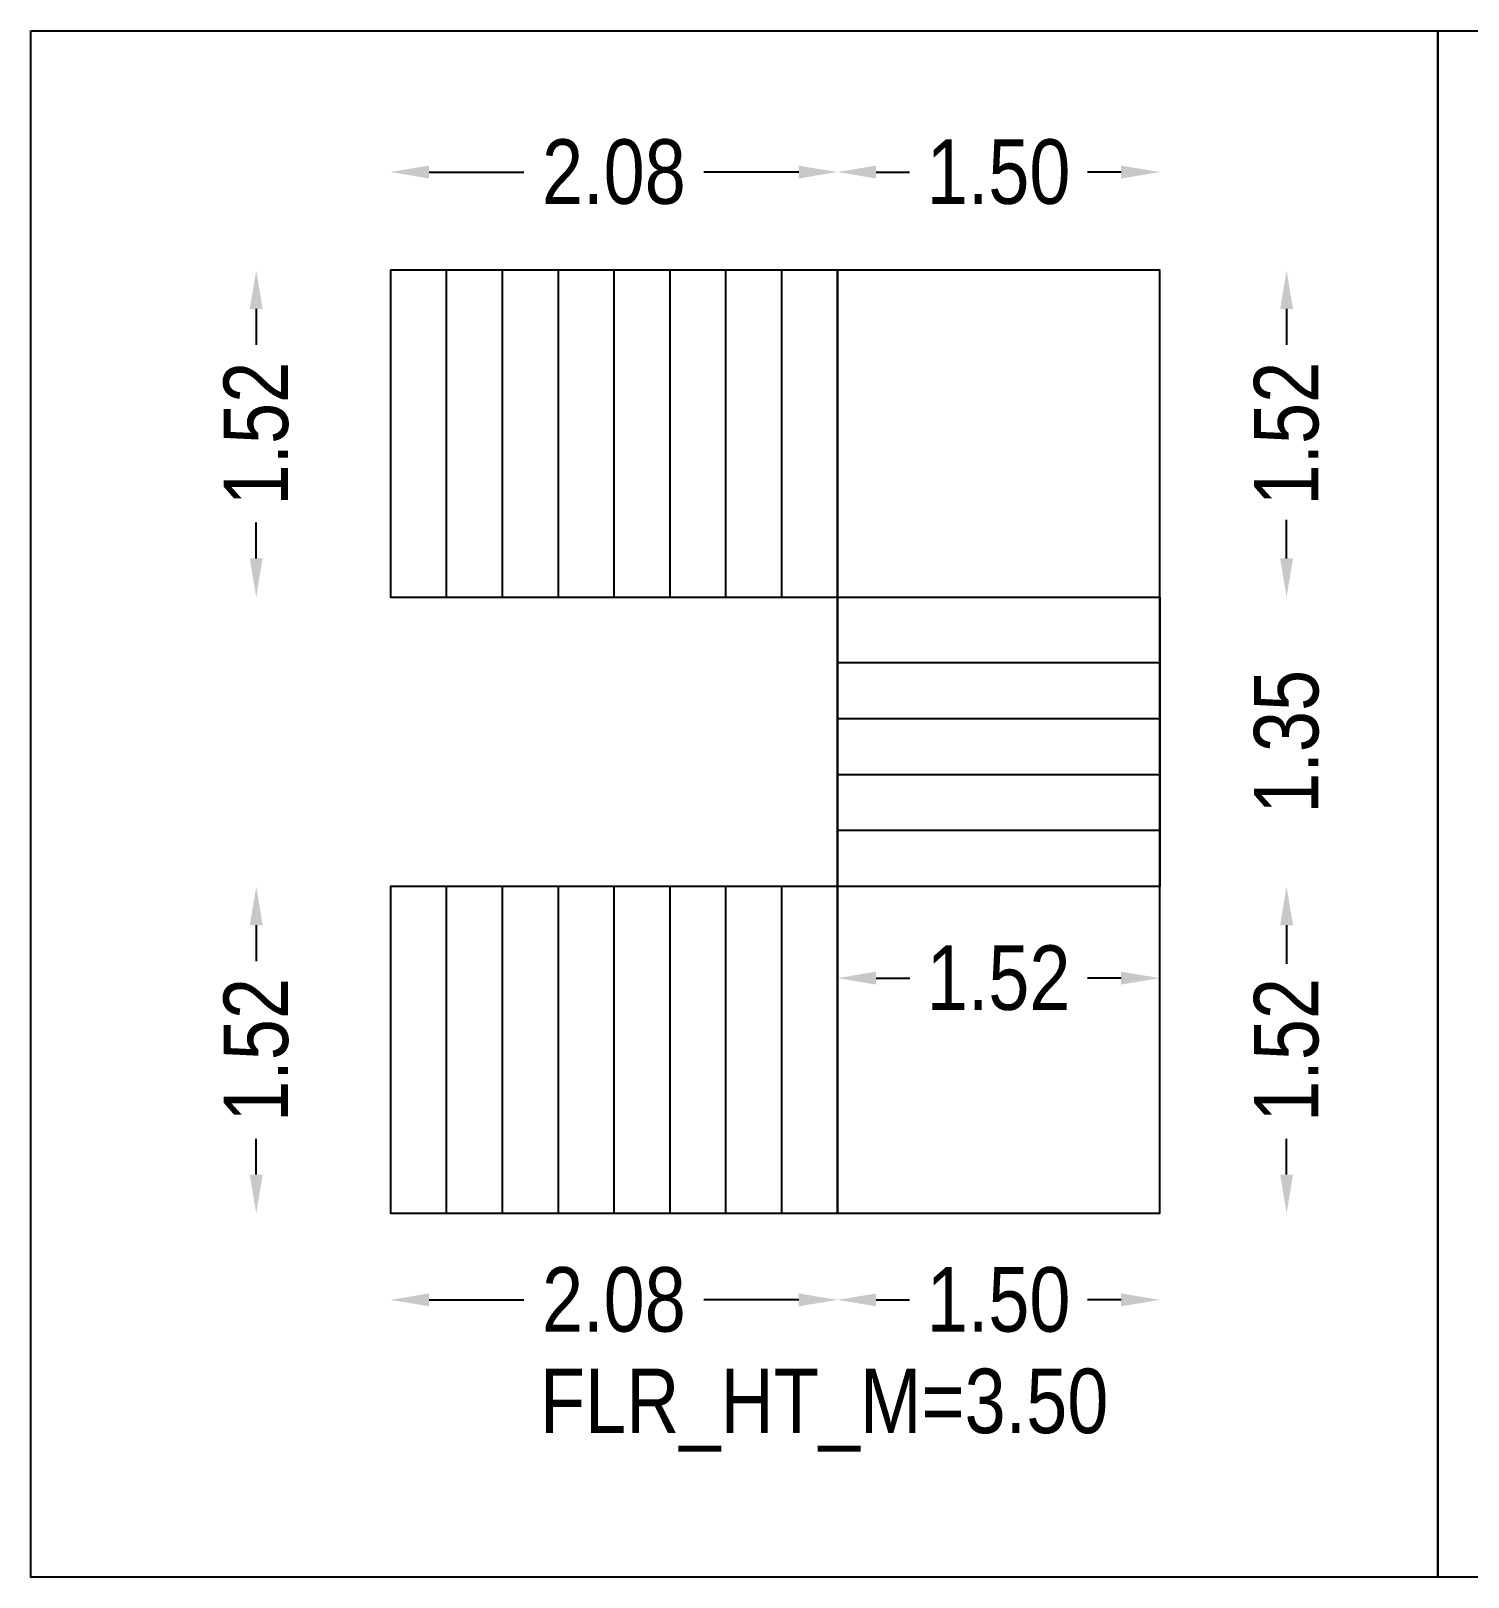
# Model space of a CAD drawing. Header units: metres. Extents: x 3750 to 6203, y 1588 to 3614.
# Drawn here: x 3798.63 to 3805.32, y 1791.57 to 1798.76 of the extents above; entities that cross this region are included whole.
import ezdxf

# ---------------------------------------------------------------- set-up
doc = ezdxf.new("R2010")
doc.units = ezdxf.units.M
for name, color, linetype in [('BLK_4_FLR_0_STAIR_1', 1, 'Continuous'), ('BLK_4_FLR_0_STAIR_1_FLIGHT_1', 7, 'Continuous'), ('BLK_4_FLR_0_STAIR_1_FLIGHT_2', 7, 'Continuous'), ('BLK_4_FLR_0_STAIR_1_FLIGHT_3', 7, 'Continuous'), ('BLK_4_FLR_0_STAIR_1_LANDING_1', 7, 'Continuous'), ('BLK_4_FLR_0_STAIR_1_LANDING_2', 7, 'Continuous')]:
    doc.layers.add(name, color=color, linetype=linetype)
doc.styles.add('style2a', font='swissc.ttf')
doc.dimstyles.get("Standard").update_dxf_attribs({"dimtxt": 0.3, "dimasz": 0.18, "dimexe": 0.18, "dimexo": 0.0625, "dimgap": 0.09, "dimtad": 0, "dimzin": 0, "dimdsep": 46, "dimtxsty": 'style2a', "dimcen": 0.09, "dimse1": 1, "dimse2": 1, "dimadec": 0, "dimazin": 0, "dimtfac": 1, "dimtofl": 0, "dimtmove": 0, "dimatfit": 3, "dimfxl": 0, "dimtolj": 1, "dimtzin": 0, "dimarcsym": 0})

# ---------------------------------------------------------------- blocks, each defined once
blk = doc.blocks.new('*D187')
at = {"layer": 'BLK_4_FLR_0_STAIR_1_FLIGHT_1', "color": 0, "lineweight": -2, "ltscale": 10}
for p, q in [((3799.6833, 1797.4656), (3799.6833, 1797.2988)), ((3799.6833, 1796.3056), (3799.6833, 1796.4724))]:
    blk.add_line(p, q, dxfattribs=at)
at = {"layer": 'BLK_4_FLR_0_STAIR_1_FLIGHT_1', "color": 0, "ltscale": 10}
for points in [[(3799.6533, 1797.4656), (3799.7133, 1797.4656), (3799.6833, 1797.6456)], [(3799.6533, 1796.3056), (3799.7133, 1796.3056), (3799.6833, 1796.1256)]]:
    blk.add_solid(points, dxfattribs=at)
at = {"layer": 'Defpoints', "color": 0, "ltscale": 10}
for p in [(3799.6833, 1797.6456), (3800.5676, 1797.6456), (3800.5676, 1796.1256)]:
    blk.add_point(p, dxfattribs=at)
at = {"layer": 'BLK_4_FLR_0_STAIR_1_FLIGHT_1', "color": 0, "lineweight": 18, "ltscale": 10, "insert": (3799.6833, 1796.8856), "char_height": 0.3, "attachment_point": 5, "rotation": 90, "style": 'style2a'}
blk.add_mtext('\\A1;1.52', dxfattribs=at)
blk = doc.blocks.new('*D188')
at = {"layer": 'BLK_4_FLR_0_STAIR_1_FLIGHT_3', "color": 0, "lineweight": -2}
for p, q in [((3799.6833, 1794.5994), (3799.6833, 1794.4326)), ((3799.6833, 1793.4394), (3799.6833, 1793.6062))]:
    blk.add_line(p, q, dxfattribs=at)
at = {"layer": 'BLK_4_FLR_0_STAIR_1_FLIGHT_3', "color": 0}
for points in [[(3799.6533, 1794.5994), (3799.7133, 1794.5994), (3799.6833, 1794.7794)], [(3799.6533, 1793.4394), (3799.7133, 1793.4394), (3799.6833, 1793.2594)]]:
    blk.add_solid(points, dxfattribs=at)
at = {"layer": 'Defpoints', "color": 0}
for p in [(3799.6833, 1794.7794), (3800.5676, 1794.7794), (3800.5676, 1793.2594)]:
    blk.add_point(p, dxfattribs=at)
at = {"layer": 'BLK_4_FLR_0_STAIR_1_FLIGHT_3', "color": 0, "insert": (3799.6833, 1794.0194), "char_height": 0.3, "attachment_point": 5, "rotation": 90, "style": 'style2a'}
blk.add_mtext('\\A1;1.52', dxfattribs=at)
blk = doc.blocks.new('*D189')
at = {"layer": 'BLK_4_FLR_0_STAIR_1_FLIGHT_2', "color": 0, "lineweight": -2, "ltscale": 10}
for p, q in [((3802.5676, 1794.3533), (3802.7244, 1794.3533)), ((3803.7076, 1794.3533), (3803.5508, 1794.3533))]:
    blk.add_line(p, q, dxfattribs=at)
at = {"layer": 'BLK_4_FLR_0_STAIR_1_FLIGHT_2', "color": 0, "ltscale": 10}
for points in [[(3802.5676, 1794.3833), (3802.5676, 1794.3233), (3802.3876, 1794.3533)], [(3803.7076, 1794.3833), (3803.7076, 1794.3233), (3803.8876, 1794.3533)]]:
    blk.add_solid(points, dxfattribs=at)
at = {"layer": 'Defpoints', "color": 0, "ltscale": 10}
for p in [(3802.3876, 1795.2376), (3803.8876, 1795.2376), (3802.3876, 1794.3533)]:
    blk.add_point(p, dxfattribs=at)
at = {"layer": 'BLK_4_FLR_0_STAIR_1_FLIGHT_2', "color": 0, "lineweight": 18, "ltscale": 10, "insert": (3803.1376, 1794.3533), "char_height": 0.3, "attachment_point": 5, "style": 'style2a'}
blk.add_mtext('\\A1;1.52', dxfattribs=at)
blk = doc.blocks.new('*D190')
at = {"layer": 'BLK_4_FLR_0_STAIR_1_FLIGHT_1', "color": 0, "lineweight": -2, "ltscale": 10}
for p, q in [((3800.4876, 1798.1025), (3800.9284, 1798.1025)), ((3802.2076, 1798.1025), (3801.7668, 1798.1025))]:
    blk.add_line(p, q, dxfattribs=at)
at = {"layer": 'BLK_4_FLR_0_STAIR_1_FLIGHT_1', "color": 0, "ltscale": 10}
for points in [[(3800.4876, 1798.1325), (3800.4876, 1798.0725), (3800.3076, 1798.1025)], [(3802.2076, 1798.1325), (3802.2076, 1798.0725), (3802.3876, 1798.1025)]]:
    blk.add_solid(points, dxfattribs=at)
at = {"layer": 'Defpoints', "color": 0, "ltscale": 10}
for p in [(3802.3876, 1798.1025), (3800.3076, 1797.6456, 3.6689), (3802.3876, 1797.6456, 3.6689)]:
    blk.add_point(p, dxfattribs=at)
at = {"layer": 'BLK_4_FLR_0_STAIR_1_FLIGHT_1', "color": 0, "lineweight": 18, "ltscale": 10, "insert": (3801.3476, 1798.1025), "char_height": 0.3, "attachment_point": 5, "style": 'style2a'}
blk.add_mtext('\\A1;2.08', dxfattribs=at)
blk = doc.blocks.new('*D191')
at = {"layer": 'BLK_4_FLR_0_STAIR_1_FLIGHT_2', "color": 0, "lineweight": -2, "ltscale": 10}
for p, q in [((3804.4778, 1796.3056), (3804.4778, 1796.4856)), ((3804.4778, 1794.5994), (3804.4778, 1794.4194))]:
    blk.add_line(p, q, dxfattribs=at)
at = {"layer": 'BLK_4_FLR_0_STAIR_1_FLIGHT_2', "color": 0, "ltscale": 10}
for points in [[(3804.4478, 1796.3056), (3804.5078, 1796.3056), (3804.4778, 1796.1256)], [(3804.4478, 1794.5994), (3804.5078, 1794.5994), (3804.4778, 1794.7794)]]:
    blk.add_solid(points, dxfattribs=at)
at = {"layer": 'Defpoints', "color": 0, "ltscale": 10}
for p in [(3802.3876, 1796.1256, 3.6689), (3802.3876, 1794.7794, 3.6689), (3804.4778, 1794.7794)]:
    blk.add_point(p, dxfattribs=at)
at = {"layer": 'BLK_4_FLR_0_STAIR_1_FLIGHT_2', "color": 0, "lineweight": 18, "ltscale": 10, "insert": (3804.4778, 1795.4525), "char_height": 0.3, "attachment_point": 5, "rotation": 90, "style": 'style2a'}
blk.add_mtext('\\A1;1.35', dxfattribs=at)
blk = doc.blocks.new('*D192')
at = {"layer": 'BLK_4_FLR_0_STAIR_1_FLIGHT_3', "color": 0, "lineweight": -2}
for p, q in [((3800.4876, 1792.8568), (3800.9284, 1792.8568)), ((3802.2076, 1792.8568), (3801.7668, 1792.8568))]:
    blk.add_line(p, q, dxfattribs=at)
at = {"layer": 'BLK_4_FLR_0_STAIR_1_FLIGHT_3', "color": 0}
for points in [[(3800.4876, 1792.8868), (3800.4876, 1792.8268), (3800.3076, 1792.8568)], [(3802.2076, 1792.8868), (3802.2076, 1792.8268), (3802.3876, 1792.8568)]]:
    blk.add_solid(points, dxfattribs=at)
at = {"layer": 'Defpoints', "color": 0}
for p in [(3800.3076, 1793.2594, 3.6689), (3802.3876, 1793.2594, 3.6689), (3802.3876, 1792.8568)]:
    blk.add_point(p, dxfattribs=at)
at = {"layer": 'BLK_4_FLR_0_STAIR_1_FLIGHT_3', "color": 0, "insert": (3801.3476, 1792.8568), "char_height": 0.3, "attachment_point": 5, "style": 'style2a'}
blk.add_mtext('\\A1;2.08', dxfattribs=at)
blk = doc.blocks.new('*D193')
at = {"layer": 'BLK_4_FLR_0_STAIR_1_LANDING_1', "color": 0, "lineweight": -2}
for p, q in [((3802.5676, 1798.1025), (3802.7238, 1798.1025)), ((3803.7076, 1798.1025), (3803.5514, 1798.1025))]:
    blk.add_line(p, q, dxfattribs=at)
at = {"layer": 'BLK_4_FLR_0_STAIR_1_LANDING_1', "color": 0}
for points in [[(3802.5676, 1798.1325), (3802.5676, 1798.0725), (3802.3876, 1798.1025)], [(3803.7076, 1798.1325), (3803.7076, 1798.0725), (3803.8876, 1798.1025)]]:
    blk.add_solid(points, dxfattribs=at)
at = {"layer": 'Defpoints', "color": 0}
for p in [(3803.8876, 1798.1025), (3802.3876, 1797.6456, 3.6689), (3803.8876, 1797.6456, 3.6689)]:
    blk.add_point(p, dxfattribs=at)
at = {"layer": 'BLK_4_FLR_0_STAIR_1_LANDING_1', "color": 0, "insert": (3803.1376, 1798.1025), "char_height": 0.3, "attachment_point": 5, "style": 'style2a'}
blk.add_mtext('\\A1;1.50', dxfattribs=at)
blk = doc.blocks.new('*D194')
at = {"layer": 'BLK_4_FLR_0_STAIR_1_LANDING_1', "color": 0, "lineweight": -2}
for p, q in [((3804.4778, 1797.4656), (3804.4778, 1797.2988)), ((3804.4778, 1796.3056), (3804.4778, 1796.4724))]:
    blk.add_line(p, q, dxfattribs=at)
at = {"layer": 'BLK_4_FLR_0_STAIR_1_LANDING_1', "color": 0}
for points in [[(3804.4478, 1797.4656), (3804.5078, 1797.4656), (3804.4778, 1797.6456)], [(3804.4478, 1796.3056), (3804.5078, 1796.3056), (3804.4778, 1796.1256)]]:
    blk.add_solid(points, dxfattribs=at)
at = {"layer": 'Defpoints', "color": 0}
for p in [(3803.8876, 1797.6456, 3.6689), (3803.8876, 1796.1256, 3.6689), (3804.4778, 1796.1256)]:
    blk.add_point(p, dxfattribs=at)
at = {"layer": 'BLK_4_FLR_0_STAIR_1_LANDING_1', "color": 0, "insert": (3804.4778, 1796.8856), "char_height": 0.3, "attachment_point": 5, "rotation": 90, "style": 'style2a'}
blk.add_mtext('\\A1;1.52', dxfattribs=at)
blk = doc.blocks.new('*D195')
at = {"layer": 'BLK_4_FLR_0_STAIR_1_LANDING_2', "color": 0, "lineweight": -2}
for p, q in [((3804.4778, 1794.5994), (3804.4778, 1794.4326)), ((3804.4778, 1793.4394), (3804.4778, 1793.6062))]:
    blk.add_line(p, q, dxfattribs=at)
at = {"layer": 'BLK_4_FLR_0_STAIR_1_LANDING_2', "color": 0}
for points in [[(3804.4478, 1794.5994), (3804.5078, 1794.5994), (3804.4778, 1794.7794)], [(3804.4478, 1793.4394), (3804.5078, 1793.4394), (3804.4778, 1793.2594)]]:
    blk.add_solid(points, dxfattribs=at)
at = {"layer": 'Defpoints', "color": 0}
for p in [(3803.8876, 1794.7794, 3.6689), (3803.8876, 1793.2594, 3.6689), (3804.4778, 1793.2594)]:
    blk.add_point(p, dxfattribs=at)
at = {"layer": 'BLK_4_FLR_0_STAIR_1_LANDING_2', "color": 0, "insert": (3804.4778, 1794.0194), "char_height": 0.3, "attachment_point": 5, "rotation": 90, "style": 'style2a'}
blk.add_mtext('\\A1;1.52', dxfattribs=at)
blk = doc.blocks.new('*D196')
at = {"layer": 'BLK_4_FLR_0_STAIR_1_LANDING_2', "color": 0, "lineweight": -2}
for p, q in [((3802.5676, 1792.8568), (3802.7238, 1792.8568)), ((3803.7076, 1792.8568), (3803.5514, 1792.8568))]:
    blk.add_line(p, q, dxfattribs=at)
at = {"layer": 'BLK_4_FLR_0_STAIR_1_LANDING_2', "color": 0}
for points in [[(3802.5676, 1792.8868), (3802.5676, 1792.8268), (3802.3876, 1792.8568)], [(3803.7076, 1792.8868), (3803.7076, 1792.8268), (3803.8876, 1792.8568)]]:
    blk.add_solid(points, dxfattribs=at)
at = {"layer": 'Defpoints', "color": 0}
for p in [(3802.3876, 1793.2594, 3.6689), (3803.8876, 1793.2594, 3.6689), (3803.8876, 1792.8568)]:
    blk.add_point(p, dxfattribs=at)
at = {"layer": 'BLK_4_FLR_0_STAIR_1_LANDING_2', "color": 0, "insert": (3803.1376, 1792.8568), "char_height": 0.3, "attachment_point": 5, "style": 'style2a'}
blk.add_mtext('\\A1;1.50', dxfattribs=at)

msp = doc.modelspace()

# ---------------------------------------------------------------- linework, layer by layer
at = {"lineweight": 18, "ltscale": 10}
for p, q in [((3800.3076, 1797.6456, 3.6689), (3800.3076, 1796.1256, 3.6689)), ((3803.8876, 1797.6456, 3.6689), (3800.3076, 1797.6456, 3.6689)), ((3802.3876, 1797.6456, 3.6689), (3802.3876, 1794.7794, 3.6689)), ((3803.8876, 1797.6456, 3.6689), (3803.8876, 1793.2594, 3.6689)), ((3803.8876, 1796.1256, 3.6689), (3800.3076, 1796.1256, 3.6689)), ((3802.3876, 1794.7794, 3.6689), (3800.3076, 1794.7794, 3.6689)), ((3802.3876, 1794.7794, 3.6689), (3803.8876, 1794.7794, 3.6689)), ((3803.8876, 1793.2594, 3.6689), (3800.3076, 1793.2594, 3.6689))]:
    msp.add_line(p, q, dxfattribs=at)
at = {"lineweight": 18}
for p, q in [((3800.3076, 1794.7794, 3.6689), (3800.3076, 1793.2594, 3.6689)), ((3802.3876, 1794.7794, 3.6689), (3802.3876, 1793.2594, 3.6689))]:
    msp.add_line(p, q, dxfattribs=at)
at = {"ltscale": 0.01}
for points in [[(3798.6348, 1798.759), (3805.1816, 1798.759), (3805.1816, 1791.5673), (3798.6348, 1791.5673)], [(3805.1816, 1798.759), (3811.1583, 1798.759), (3811.1583, 1791.5673), (3805.1816, 1791.5673)]]:
    msp.add_lwpolyline(points, close=True, dxfattribs=at)
at = {"layer": 'BLK_4_FLR_0_STAIR_1', "elevation": 3.6689}
msp.add_lwpolyline([(3800.3076, 1797.6456), (3800.3076, 1796.1256), (3802.3876, 1796.1256), (3802.3876, 1794.7794), (3800.3076, 1794.7794), (3800.3076, 1793.2594), (3803.8876, 1793.2594), (3803.8876, 1797.6456)], close=True, dxfattribs=at)
at = {"layer": 'BLK_4_FLR_0_STAIR_1_FLIGHT_1'}
for p, q in [((3800.5676, 1797.6456, 3.6689), (3800.5676, 1796.1256, 3.6689)), ((3800.8276, 1797.6456, 3.6689), (3800.8276, 1796.1256, 3.6689)), ((3801.0876, 1797.6456, 3.6689), (3801.0876, 1796.1256, 3.6689)), ((3801.3476, 1797.6456, 3.6689), (3801.3476, 1796.1256, 3.6689)), ((3801.6076, 1797.6456, 3.6689), (3801.6076, 1796.1256, 3.6689)), ((3801.8676, 1797.6456, 3.6689), (3801.8676, 1796.1256, 3.6689)), ((3802.1276, 1797.6456, 3.6689), (3802.1276, 1796.1256, 3.6689))]:
    msp.add_line(p, q, dxfattribs=at)
at = {"layer": 'BLK_4_FLR_0_STAIR_1_FLIGHT_1', "elevation": 3.6689}
msp.add_lwpolyline([(3800.3076, 1796.1256), (3802.3876, 1796.1256), (3802.3876, 1797.6456), (3800.3076, 1797.6456)], close=True, dxfattribs=at)
at = {"layer": 'BLK_4_FLR_0_STAIR_1_FLIGHT_2'}
for p, q in [((3803.8876, 1795.8194, 3.6689), (3802.3876, 1795.8194, 3.6689)), ((3803.8876, 1795.5594, 3.6689), (3802.3876, 1795.5594, 3.6689)), ((3803.8876, 1795.2994, 3.6689), (3802.3876, 1795.2994, 3.6689)), ((3803.8876, 1795.0394, 3.6689), (3802.3876, 1795.0394, 3.6689))]:
    msp.add_line(p, q, dxfattribs=at)
at = {"layer": 'BLK_4_FLR_0_STAIR_1_FLIGHT_2', "elevation": 3.6689}
msp.add_lwpolyline([(3802.3876, 1796.1256), (3803.8876, 1796.1256), (3803.8876, 1794.7794), (3802.3876, 1794.7794)], close=True, dxfattribs=at)
at = {"layer": 'BLK_4_FLR_0_STAIR_1_FLIGHT_3'}
for p, q in [((3800.5676, 1794.7794, 3.6689), (3800.5676, 1793.2594, 3.6689)), ((3800.8276, 1794.7794, 3.6689), (3800.8276, 1793.2594, 3.6689)), ((3801.0876, 1794.7794, 3.6689), (3801.0876, 1793.2594, 3.6689)), ((3801.3476, 1794.7794, 3.6689), (3801.3476, 1793.2594, 3.6689)), ((3801.6076, 1794.7794, 3.6689), (3801.6076, 1793.2594, 3.6689)), ((3801.8676, 1794.7794, 3.6689), (3801.8676, 1793.2594, 3.6689)), ((3802.1276, 1794.7794, 3.6689), (3802.1276, 1793.2594, 3.6689))]:
    msp.add_line(p, q, dxfattribs=at)
at = {"layer": 'BLK_4_FLR_0_STAIR_1_FLIGHT_3', "elevation": 3.6689}
msp.add_lwpolyline([(3800.3076, 1793.2594), (3802.3876, 1793.2594), (3802.3876, 1794.7794), (3800.3076, 1794.7794)], close=True, dxfattribs=at)
at = {"layer": 'BLK_4_FLR_0_STAIR_1_LANDING_1', "elevation": 3.6689}
msp.add_lwpolyline([(3802.3876, 1796.1256), (3803.8876, 1796.1256), (3803.8876, 1797.6456), (3802.3876, 1797.6456)], close=True, dxfattribs=at)
at = {"layer": 'BLK_4_FLR_0_STAIR_1_LANDING_2', "elevation": 3.6689}
msp.add_lwpolyline([(3802.3876, 1793.2594), (3803.8876, 1793.2594), (3803.8876, 1794.7794), (3802.3876, 1794.7794)], close=True, dxfattribs=at)

# ---------------------------------------------------------------- texts
at = {"layer": 'BLK_4_FLR_0_STAIR_1', "insert": (3801.0034, 1792.5368), "char_height": 0.3, "width": 2.428276, "attachment_point": 1, "style": 'style2a'}
msp.add_mtext('FLR_HT_M=3.50', dxfattribs=at)

# ---------------------------------------------------------------- dimensions: what is measured, and where the dimension line sits
at = {"layer": 'BLK_4_FLR_0_STAIR_1_FLIGHT_1', "color": 1, "lineweight": 18, "ltscale": 10}
dim = msp.add_linear_dim(base=(3802.3876, 1798.1025), p1=(3800.3076, 1797.6456, 3.6689), p2=(3802.3876, 1797.6456, 3.6689), dimstyle='Standard', override={"dimtxt": 0.3, "dimdec": 2, "dimtxsty": 'style2a'}, dxfattribs=at)
dim.commit()
dim.dimension.update_dxf_attribs({"geometry": '*D190', "text_midpoint": (3801.3476, 1798.1025)})
at = {"layer": 'BLK_4_FLR_0_STAIR_1_FLIGHT_1', "color": 2, "lineweight": 18, "ltscale": 10}
dim = msp.add_linear_dim(base=(3799.6833, 1797.6456, 3.6689), p1=(3800.5676, 1796.1256, 3.6689), p2=(3800.5676, 1797.6456, 3.6689), angle=90, dimstyle='Standard', override={"dimtxt": 0.3, "dimdec": 2, "dimtxsty": 'style2a'}, dxfattribs=at)
dim.commit()
dim.dimension.update_dxf_attribs({"geometry": '*D187', "text_midpoint": (3799.6833, 1796.8856, 3.6689)})
at = {"layer": 'BLK_4_FLR_0_STAIR_1_FLIGHT_2', "color": 1, "lineweight": 18, "ltscale": 10}
dim = msp.add_linear_dim(base=(3804.4778, 1794.7794), p1=(3802.3876, 1796.1256, 3.6689), p2=(3802.3876, 1794.7794, 3.6689), angle=90, dimstyle='Standard', override={"dimtxt": 0.3, "dimdec": 2, "dimtxsty": 'style2a'}, dxfattribs=at)
dim.commit()
dim.dimension.update_dxf_attribs({"geometry": '*D191', "text_midpoint": (3804.4778, 1795.4525)})
at = {"layer": 'BLK_4_FLR_0_STAIR_1_FLIGHT_2', "color": 2, "lineweight": 18, "ltscale": 10}
dim = msp.add_linear_dim(base=(3802.3876, 1794.3533, 3.6689), p1=(3803.8876, 1795.2376, 3.6689), p2=(3802.3876, 1795.2376, 3.6689), angle=180, text='1.52', dimstyle='Standard', override={"dimtxt": 0.3, "dimdec": 2, "dimtxsty": 'style2a'}, dxfattribs=at)
dim.commit()
dim.dimension.update_dxf_attribs({"geometry": '*D189', "text_midpoint": (3803.1376, 1794.3533, 3.6689)})
at = {"layer": 'BLK_4_FLR_0_STAIR_1_FLIGHT_3', "color": 2}
dim = msp.add_linear_dim(base=(3799.6833, 1794.7794, 3.6689), p1=(3800.5676, 1793.2594, 3.6689), p2=(3800.5676, 1794.7794, 3.6689), angle=90, dimstyle='Standard', override={"dimtxt": 0.3, "dimdec": 2, "dimtxsty": 'style2a'}, dxfattribs=at)
dim.commit()
dim.dimension.update_dxf_attribs({"geometry": '*D188', "text_midpoint": (3799.6833, 1794.0194, 3.6689)})
at = {"layer": 'BLK_4_FLR_0_STAIR_1_FLIGHT_3', "color": 1}
dim = msp.add_linear_dim(base=(3802.3876, 1792.8568), p1=(3800.3076, 1793.2594, 3.6689), p2=(3802.3876, 1793.2594, 3.6689), dimstyle='Standard', override={"dimtxt": 0.3, "dimdec": 2, "dimtxsty": 'style2a'}, dxfattribs=at)
dim.commit()
dim.dimension.update_dxf_attribs({"geometry": '*D192', "text_midpoint": (3801.3476, 1792.8568)})
at = {"layer": 'BLK_4_FLR_0_STAIR_1_LANDING_1', "color": 2}
dim = msp.add_linear_dim(base=(3803.8876, 1798.1025), p1=(3802.3876, 1797.6456, 3.6689), p2=(3803.8876, 1797.6456, 3.6689), dimstyle='Standard', override={"dimtxt": 0.3, "dimdec": 2, "dimtxsty": 'style2a'}, dxfattribs=at)
dim.commit()
dim.dimension.update_dxf_attribs({"geometry": '*D193', "text_midpoint": (3803.1376, 1798.1025)})
at = {"layer": 'BLK_4_FLR_0_STAIR_1_LANDING_1', "color": 1}
dim = msp.add_linear_dim(base=(3804.4778, 1796.1256), p1=(3803.8876, 1797.6456, 3.6689), p2=(3803.8876, 1796.1256, 3.6689), angle=90, dimstyle='Standard', override={"dimtxt": 0.3, "dimdec": 2, "dimtxsty": 'style2a'}, dxfattribs=at)
dim.commit()
dim.dimension.update_dxf_attribs({"geometry": '*D194', "text_midpoint": (3804.4778, 1796.8856)})
at = {"layer": 'BLK_4_FLR_0_STAIR_1_LANDING_2', "color": 1}
dim = msp.add_linear_dim(base=(3804.4778, 1793.2594), p1=(3803.8876, 1794.7794, 3.6689), p2=(3803.8876, 1793.2594, 3.6689), angle=90, dimstyle='Standard', override={"dimtxt": 0.3, "dimdec": 2, "dimtxsty": 'style2a'}, dxfattribs=at)
dim.commit()
dim.dimension.update_dxf_attribs({"geometry": '*D195', "text_midpoint": (3804.4778, 1794.0194)})
at = {"layer": 'BLK_4_FLR_0_STAIR_1_LANDING_2', "color": 2}
dim = msp.add_linear_dim(base=(3803.8876, 1792.8568), p1=(3802.3876, 1793.2594, 3.6689), p2=(3803.8876, 1793.2594, 3.6689), dimstyle='Standard', override={"dimtxt": 0.3, "dimdec": 2, "dimtxsty": 'style2a'}, dxfattribs=at)
dim.commit()
dim.dimension.update_dxf_attribs({"geometry": '*D196', "text_midpoint": (3803.1376, 1792.8568)})

doc.saveas('drawing.dxf')
